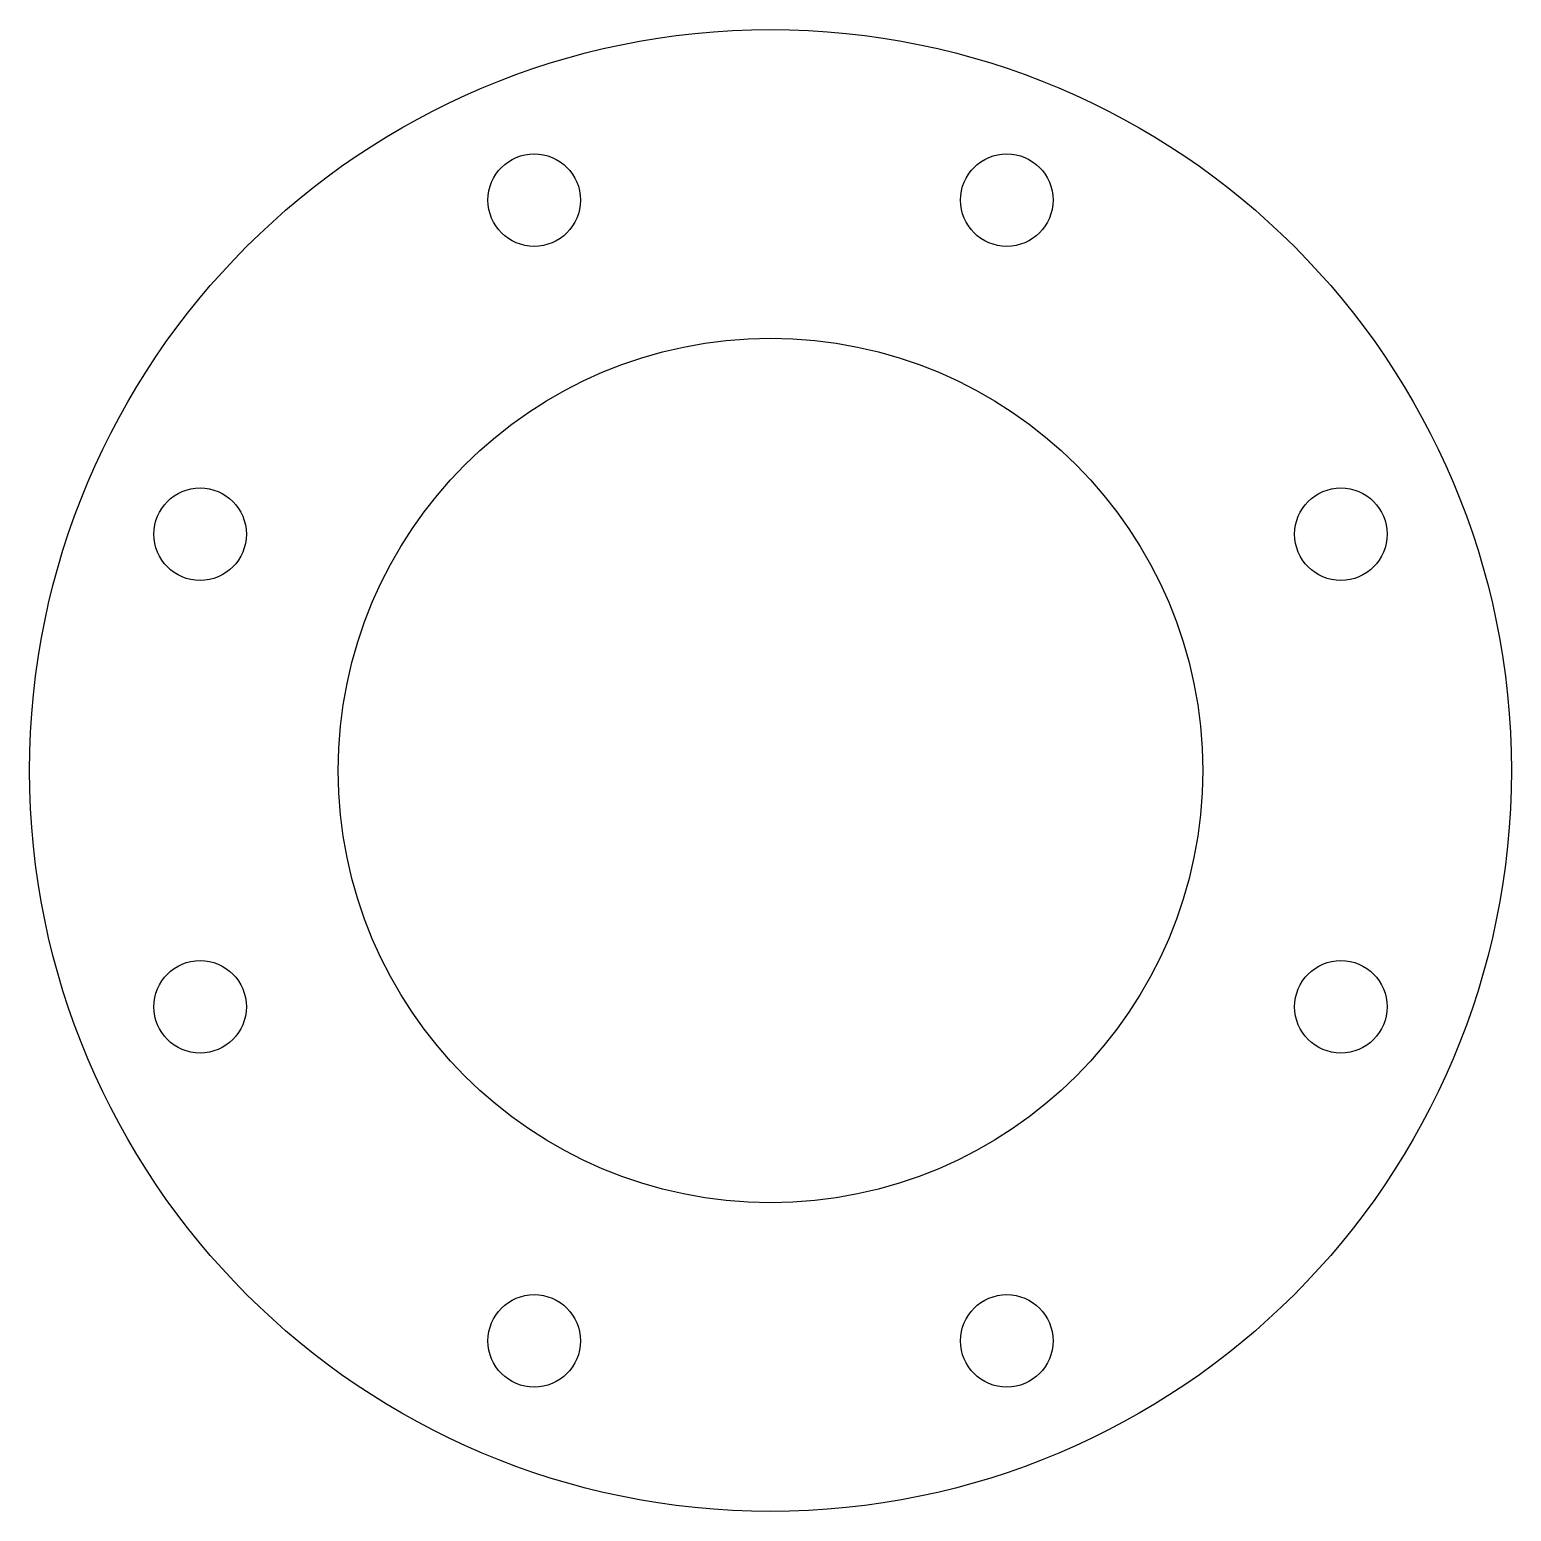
# Model space of a CAD drawing. Header units: millimetres. Extents: x -24 to 24, y 11 to 59.
import ezdxf

# ---------------------------------------------------------------- set-up
doc = ezdxf.new("R2010")
doc.units = ezdxf.units.MM
doc.layers.get('0').update_dxf_attribs({"linetype": 'CONTINUOUS'})

msp = doc.modelspace()

# ---------------------------------------------------------------- linework, layer by layer
for centre, radius in [((0, 35), 24), ((-7.654, 53.478), 1.5), ((7.654, 53.478), 1.5), ((0, 35), 14), ((-18.478, 42.654), 1.5), ((18.478, 42.654), 1.5), ((-18.478, 27.346), 1.5), ((18.478, 27.346), 1.5), ((-7.654, 16.522), 1.5), ((7.654, 16.522), 1.5)]:
    msp.add_circle(centre, radius)

doc.saveas('drawing.dxf')
